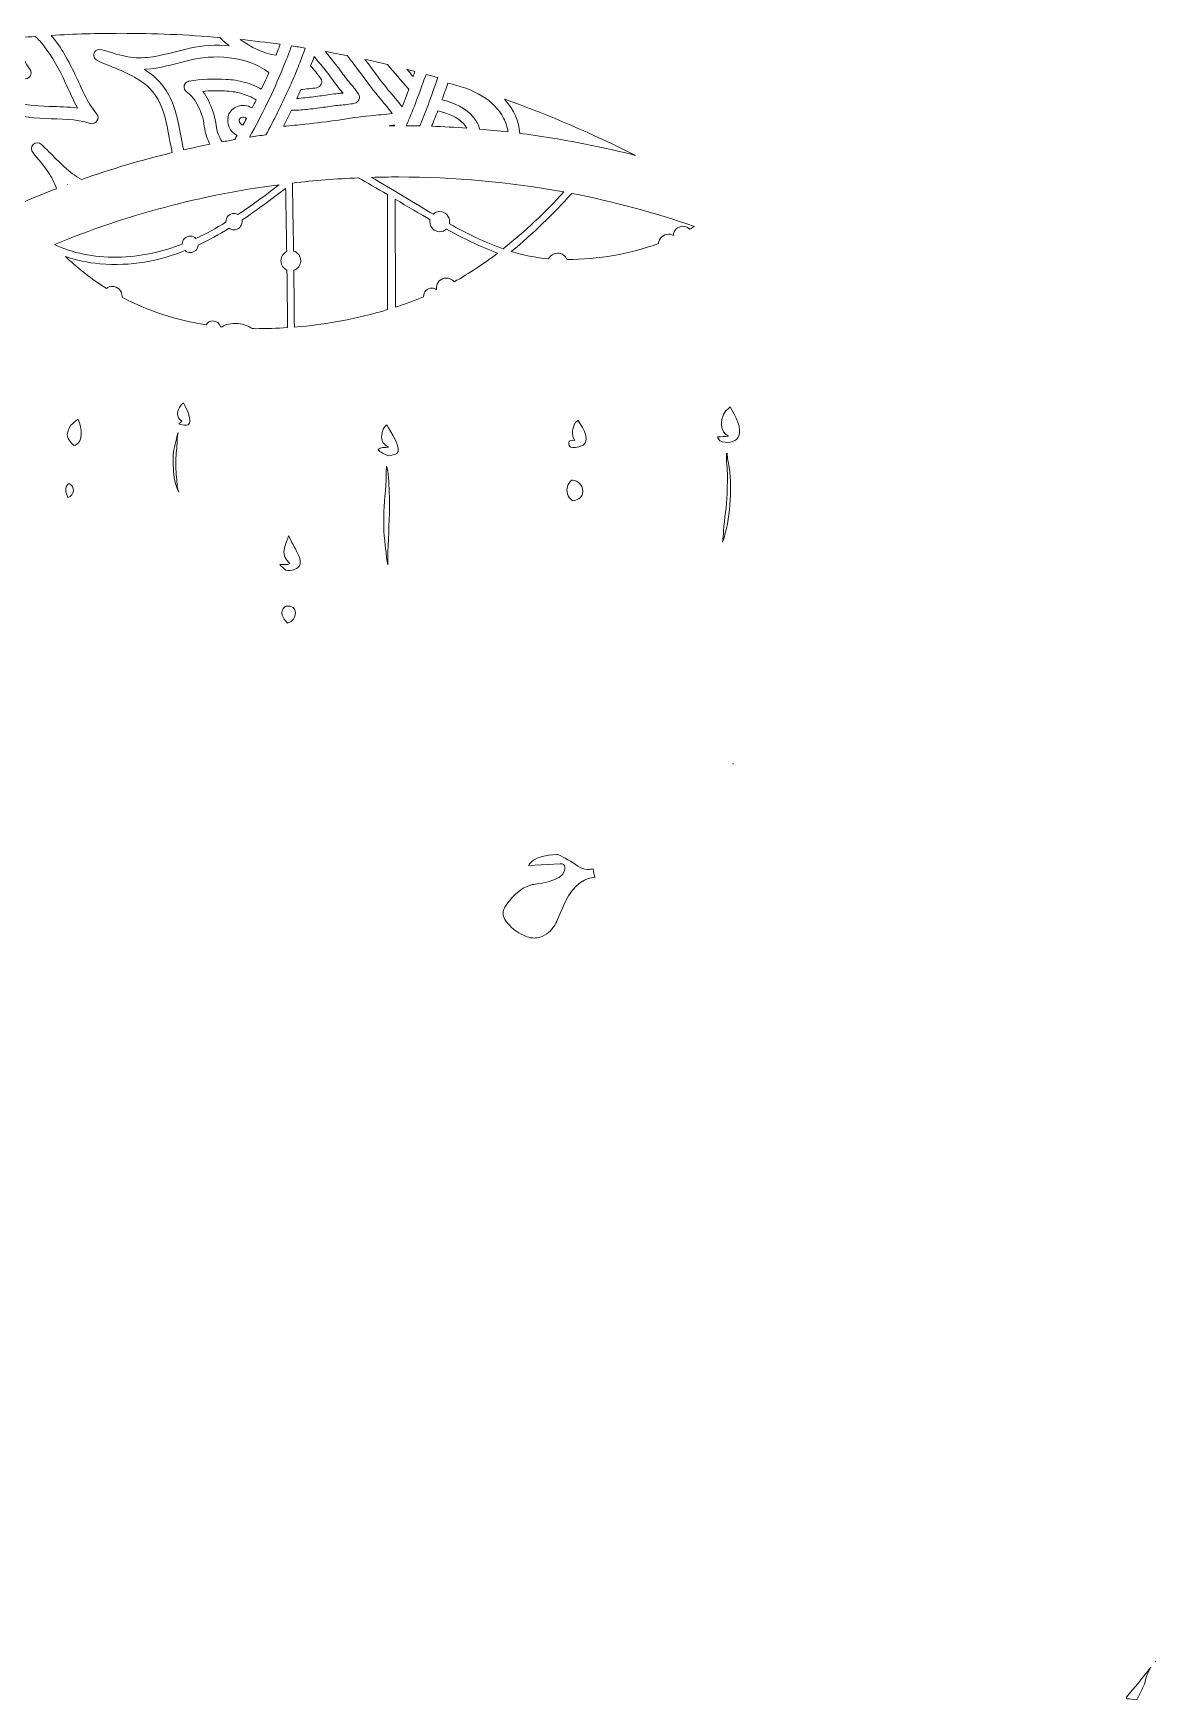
# Model space of a CAD drawing. Extents: x 80 to 917, y -989 to -11.
# Drawn here: x 517 to 877, y -562 to -27 of the extents above; entities that cross this region are included whole.
import ezdxf

# ---------------------------------------------------------------- set-up
doc = ezdxf.new("R2010")
doc.units = 0
doc.header["$MEASUREMENT"] = 0
doc.layers.add('Layer 1', color=7, linetype='Continuous', lineweight=0)

# ---------------------------------------------------------------- blocks, each defined once
blk = doc.blocks.new('Block_0')
at = {"layer": 'Layer 1'}
for points, knots in [([(492.08, -31.25), (492.08, -31.26), (492.08, -31.26), (492.08, -31.27), (492.6, -31.18), (493.12, -31.11), (493.64, -31.04), (494.51, -32.16), (495.32, -33.32), (496.23, -34.41), (497.68, -36.17), (499.6, -37.52), (501.59, -38.6), (503.49, -39.62), (505.58, -40.34), (507.68, -40.81), (509.86, -41.31), (512.08, -41.41), (514.24, -42), (515.05, -42.21), (515.92, -41.87), (516.38, -41.18), (516.84, -40.51), (516.82, -39.57), (516.32, -38.91), (514.95, -37.12), (513.99, -35.11), (512.71, -33.29), (511.65, -31.81), (510.45, -30.42), (509.1, -29.2), (512.09, -28.91), (515.08, -28.65), (518.08, -28.43), (519.04, -29.37), (519.95, -30.36), (520.79, -31.43), (523.61, -35.02), (525.8, -39.03), (527.7, -43.19), (528.96, -45.96), (530.13, -48.74), (531.63, -51.35), (531.62, -51.35), (531.6, -51.34), (531.58, -51.34), (531.59, -51.36), (531.6, -51.38), (531.6, -51.39), (528.62, -51), (525.6, -50.98), (522.56, -50.87), (518, -50.72), (513.46, -50.22), (509.05, -48.99), (501.03, -46.75), (494.34, -41.22), (489.99, -34.13), (490.7, -33.19), (491.38, -32.23), (492.08, -31.27), (491.23, -31.38), (490.39, -31.51), (489.55, -31.63), (490.39, -31.5), (491.24, -31.38), (492.08, -31.25)], [0, 0, 0, 0, 1, 1, 1, 2, 2, 2, 3, 3, 3, 4, 4, 4, 5, 5, 5, 6, 6, 6, 7, 7, 7, 8, 8, 8, 9, 9, 9, 10, 10, 10, 11, 11, 11, 12, 12, 12, 13, 13, 13, 14, 14, 14, 15, 15, 15, 16, 16, 16, 17, 17, 17, 18, 18, 18, 19, 19, 19, 20, 20, 20, 21, 21, 21, 22, 22, 22, 22]), ([(545.45, -27.44), (556.13, -27.44), (566.74, -27.89), (577.26, -28.79), (578.2, -29.73), (579.2, -30.63), (580.26, -31.48), (580.26, -31.48), (580.24, -31.48), (580.24, -31.48), (580.24, -31.48), (580.25, -31.48), (580.25, -31.48), (576.02, -31.02), (571.85, -31.26), (567.66, -32.2), (563.15, -33.21), (558.7, -34.69), (554.08, -35.15), (551.65, -35.39), (549.24, -35.3), (546.85, -34.79), (544.34, -34.26), (541.92, -33.39), (539.46, -32.71), (538.46, -32.44), (537.42, -32.7), (536.99, -33.73), (536.59, -34.71), (537.08, -35.76), (538.01, -36.19), (539.03, -36.65), (540.05, -37.1), (541.09, -37.53), (545.8, -39.48), (550.88, -41.3), (554.61, -44.92), (557.66, -47.86), (559.17, -52.01), (560.08, -56.06), (560.8, -59.25), (561.27, -62.49), (561.97, -65.68), (552.16, -68.06), (542.47, -70.94), (532.9, -74.32), (528.88, -72.12), (525.66, -68.61), (522.46, -65.41), (521.66, -64.63), (520.86, -63.85), (520.04, -63.08), (519.3, -62.38), (518.13, -62.33), (517.38, -63.08), (516.59, -63.87), (516.75, -64.93), (517.38, -65.74), (518.95, -67.77), (520.68, -69.67), (522.13, -71.78), (523.31, -73.49), (524.2, -75.33), (524.88, -77.27), (521.36, -78.62), (517.85, -80.04), (514.37, -81.54), (513.91, -81.73), (513.44, -81.93), (512.98, -82.13), (511.59, -78.16), (510.81, -74.04), (510.05, -69.89), (509.23, -65.45), (508.04, -61.12), (506.51, -56.87), (505.82, -54.95), (505.02, -53.13), (504.08, -51.39), (505.08, -51.82), (506.09, -52.19), (507.13, -52.52), (511.69, -53.96), (516.53, -54.51), (521.29, -54.76), (526.18, -55.01), (530.97, -54.76), (535.68, -56.32), (536.66, -56.64), (537.41, -56.19), (537.79, -55.49), (538.29, -54.87), (538.42, -54), (537.75, -53.22), (534.51, -49.48), (532.9, -44.95), (530.8, -40.53), (528.75, -36.23), (526.4, -31.97), (523.32, -28.3), (523.26, -28.24), (523.2, -28.17), (523.13, -28.1), (530.53, -27.66), (537.97, -27.44), (545.45, -27.44)], [0, 0, 0, 0, 1, 1, 1, 2, 2, 2, 3, 3, 3, 4, 4, 4, 5, 5, 5, 6, 6, 6, 7, 7, 7, 8, 8, 8, 9, 9, 9, 10, 10, 10, 11, 11, 11, 12, 12, 12, 13, 13, 13, 14, 14, 14, 15, 15, 15, 16, 16, 16, 17, 17, 17, 18, 18, 18, 19, 19, 19, 20, 20, 20, 21, 21, 21, 22, 22, 22, 23, 23, 23, 24, 24, 24, 25, 25, 25, 26, 26, 26, 27, 27, 27, 28, 28, 28, 29, 29, 29, 30, 30, 30, 31, 31, 31, 32, 32, 32, 33, 33, 33, 34, 34, 34, 35, 35, 35, 35]), ([(596.59, -30.95), (596.47, -31.3), (596.35, -31.64), (596.23, -31.98), (595.92, -32.8), (595.6, -33.61), (595.29, -34.43), (591.04, -33.95), (587.16, -31.91), (583.73, -29.4), (588.04, -29.84), (592.33, -30.36), (596.59, -30.95)], [0, 0, 0, 0, 1, 1, 1, 2, 2, 2, 3, 3, 3, 4, 4, 4, 4]), ([(600.27, -31.48), (601.73, -31.7), (603.18, -31.92), (604.64, -32.16), (604.32, -33.06), (603.99, -33.95), (603.66, -34.86), (602.97, -36.67), (602.26, -38.49), (601.52, -40.29), (600.77, -42.09), (600, -43.87), (599.19, -45.65), (596.97, -50.5), (594.57, -55.27), (592.03, -59.96), (590.27, -60.21), (588.52, -60.47), (586.78, -60.74), (590.81, -53.53), (594.35, -46.15), (597.45, -38.6), (598.43, -36.25), (599.36, -33.87), (600.27, -31.48)], [0, 0, 0, 0, 1, 1, 1, 2, 2, 2, 3, 3, 3, 4, 4, 4, 5, 5, 5, 6, 6, 6, 7, 7, 7, 8, 8, 8, 8]), ([(592.97, -40.03), (592.62, -40.83), (592.26, -41.63), (591.9, -42.42), (591.45, -43.41), (590.99, -44.39), (590.52, -45.38), (588.98, -44.33), (587.01, -43.65), (585.27, -43.16), (583.29, -42.59), (581.3, -42.29), (579.25, -42.2), (575.23, -42.03), (571.35, -42.14), (567.39, -42.8), (567.29, -42.81), (567.2, -42.83), (567.11, -42.86), (566.75, -42.96), (566.42, -43.17), (566.16, -43.5), (565.61, -44.21), (565.63, -45.4), (566.32, -46.02), (566.47, -46.19), (566.66, -46.33), (566.88, -46.42), (568.75, -47.8), (569.89, -49.76), (570.78, -51.9), (571.25, -53.02), (571.77, -54.22), (572, -55.42), (572.23, -56.6), (572.28, -57.82), (572.56, -58.98), (572.89, -60.37), (573.42, -61.72), (574.08, -63.01), (571.25, -63.57), (568.43, -64.17), (565.62, -64.82), (565.53, -64.4), (565.45, -63.98), (565.36, -63.57), (564.5, -59.22), (563.93, -54.76), (562.41, -50.58), (560.75, -46.01), (557.89, -42.13), (553.77, -39.48), (553.52, -39.32), (553.27, -39.16), (553.01, -38.99), (553.16, -38.99), (553.3, -38.99), (553.44, -38.98), (557.99, -38.66), (562.35, -37.31), (566.76, -36.26), (571.27, -35.18), (575.66, -34.66), (580.28, -35.27), (584.8, -35.86), (589.37, -37.15), (592.97, -40.03)], [0, 0, 0, 0, 1, 1, 1, 2, 2, 2, 3, 3, 3, 4, 4, 4, 5, 5, 5, 6, 6, 6, 7, 7, 7, 8, 8, 8, 9, 9, 9, 10, 10, 10, 11, 11, 11, 12, 12, 12, 13, 13, 13, 14, 14, 14, 15, 15, 15, 16, 16, 16, 17, 17, 17, 18, 18, 18, 19, 19, 19, 20, 20, 20, 21, 21, 21, 22, 22, 22, 22]), ([(618.1, -34.59), (619.37, -36.21), (620.62, -37.85), (621.86, -39.5), (623.9, -42.24), (625.86, -45.02), (628.05, -47.64), (629.57, -49.45), (631.14, -51.24), (632.55, -53.14), (632.55, -53.14), (632.55, -53.14), (632.55, -53.14), (632.55, -53.14), (632.55, -53.14), (632.55, -53.14), (630.21, -53.49), (627.84, -53.64), (625.48, -53.85), (622.08, -54.14), (618.73, -54.74), (615.34, -55.23), (611.76, -55.74), (608.16, -56.2), (604.56, -56.55), (602.32, -56.76), (599.98, -57.15), (597.68, -57.2), (598.54, -55.5), (599.38, -53.8), (600.19, -52.09), (601.82, -52.23), (603.49, -51.97), (605.12, -51.82), (606.92, -51.64), (608.72, -51.43), (610.51, -51.16), (612.19, -50.92), (613.87, -50.62), (615.57, -50.48), (617.19, -50.34), (618.81, -50.23), (620.41, -49.87), (621.13, -49.7), (621.63, -49.27), (621.86, -48.71), (622.09, -48.17), (622.04, -47.49), (621.65, -46.86), (620.78, -45.48), (619.71, -44.26), (618.66, -43.02), (617.56, -41.71), (616.58, -40.32), (615.57, -38.95), (614.48, -37.5), (613.36, -36.08), (612.22, -34.69), (611.84, -34.22), (611.45, -33.74), (611.07, -33.26), (613.42, -33.69), (615.76, -34.13), (618.1, -34.59)], [0, 0, 0, 0, 1, 1, 1, 2, 2, 2, 3, 3, 3, 4, 4, 4, 5, 5, 5, 6, 6, 6, 7, 7, 7, 8, 8, 8, 9, 9, 9, 10, 10, 10, 11, 11, 11, 12, 12, 12, 13, 13, 13, 14, 14, 14, 15, 15, 15, 16, 16, 16, 17, 17, 17, 18, 18, 18, 19, 19, 19, 20, 20, 20, 21, 21, 21, 21]), ([(609.56, -41.86), (609.08, -41.15), (608.5, -40.51), (607.99, -39.82), (607.48, -39.13), (606.95, -38.45), (606.35, -37.84), (606.74, -36.85), (607.13, -35.86), (607.51, -34.86), (608.11, -35.53), (608.65, -36.28), (609.23, -36.96), (610.37, -38.35), (611.48, -39.78), (612.57, -41.23), (613.59, -42.59), (614.56, -43.98), (615.66, -45.29), (616.03, -45.73), (616.39, -46.16), (616.75, -46.6), (616.19, -46.65), (615.63, -46.7), (615.06, -46.75), (613.36, -46.9), (611.68, -47.19), (609.99, -47.44), (608.2, -47.69), (606.41, -47.92), (604.61, -48.08), (603.72, -48.17), (602.82, -48.31), (601.91, -48.36), (602.35, -47.39), (602.78, -46.41), (603.2, -45.44), (604.05, -45.43), (604.92, -45.32), (605.76, -45.2), (606.61, -45.07), (607.48, -45.03), (608.32, -44.87), (609.03, -44.72), (609.54, -44.28), (609.78, -43.71), (610.01, -43.14), (609.97, -42.46), (609.56, -41.86)], [0, 0, 0, 0, 1, 1, 1, 2, 2, 2, 3, 3, 3, 4, 4, 4, 5, 5, 5, 6, 6, 6, 7, 7, 7, 8, 8, 8, 9, 9, 9, 10, 10, 10, 11, 11, 11, 12, 12, 12, 13, 13, 13, 14, 14, 14, 15, 15, 15, 16, 16, 16, 16]), ([(630.97, -37.41), (633.18, -40.01), (635.38, -42.6), (637.61, -45.18), (637.67, -45.25), (637.74, -45.32), (637.81, -45.38), (637.52, -46.17), (637.24, -46.95), (636.95, -47.74), (636.53, -48.84), (636.11, -49.94), (635.68, -51.04), (634.29, -49.17), (632.77, -47.4), (631.26, -45.62), (628.99, -42.92), (626.97, -40.05), (624.86, -37.22), (624.49, -36.74), (624.12, -36.26), (623.75, -35.78), (626.16, -36.3), (628.57, -36.84), (630.97, -37.41)], [0, 0, 0, 0, 1, 1, 1, 2, 2, 2, 3, 3, 3, 4, 4, 4, 5, 5, 5, 6, 6, 6, 7, 7, 7, 8, 8, 8, 8]), ([(647.1, -41.65), (646.12, -44.61), (645.08, -47.54), (644, -50.46), (643.19, -52.6), (642.35, -54.73), (641.48, -56.84), (641.44, -56.94), (641.39, -57.04), (641.36, -57.14), (639.91, -57.11), (638.46, -57.08), (637.01, -57.08), (637.26, -56.48), (637.52, -55.89), (637.76, -55.3), (639.78, -50.47), (641.64, -45.57), (643.35, -40.6), (644.6, -40.95), (645.86, -41.29), (647.1, -41.65)], [0, 0, 0, 0, 1, 1, 1, 2, 2, 2, 3, 3, 3, 4, 4, 4, 5, 5, 5, 6, 6, 6, 7, 7, 7, 7]), ([(639.8, -39.64), (639.61, -40.19), (639.44, -40.75), (639.25, -41.31), (638.58, -40.54), (637.91, -39.76), (637.24, -38.98), (638.1, -39.2), (638.96, -39.42), (639.8, -39.64)], [0, 0, 0, 0, 1, 1, 1, 2, 2, 2, 3, 3, 3, 3]), ([(582.87, -50.87), (581.6, -51.33), (580.35, -52.38), (579.97, -53.73), (579.23, -56.32), (580.37, -59.06), (582.79, -60.19), (582.54, -60.63), (582.28, -61.08), (582.02, -61.52), (580.66, -61.75), (579.3, -62), (577.95, -62.25), (577.83, -62.05), (577.71, -61.83), (577.6, -61.62), (577.19, -60.83), (576.82, -60.02), (576.51, -59.18), (576.15, -58.2), (576.07, -57.14), (575.93, -56.1), (575.59, -53.63), (574.7, -51.18), (573.57, -48.95), (573.06, -47.93), (572.47, -46.95), (571.8, -46.04), (574.11, -45.84), (576.42, -45.81), (578.79, -45.93), (580.57, -46.02), (582.44, -46.16), (584.15, -46.73), (585.7, -47.24), (587.54, -47.75), (588.82, -48.81), (588.82, -48.81), (588.84, -48.82), (588.84, -48.83), (588.42, -49.67), (587.99, -50.52), (587.56, -51.36), (586.15, -50.5), (584.47, -50.26), (582.87, -50.87)], [0, 0, 0, 0, 1, 1, 1, 2, 2, 2, 3, 3, 3, 4, 4, 4, 5, 5, 5, 6, 6, 6, 7, 7, 7, 8, 8, 8, 9, 9, 9, 10, 10, 10, 11, 11, 11, 12, 12, 12, 13, 13, 13, 14, 14, 14, 15, 15, 15, 15]), ([(650.34, -43.47), (654.2, -44.26), (658.12, -45.58), (661.36, -47.57), (664.29, -49.37), (666.8, -51.77), (668.24, -54.6), (668.98, -56.07), (669.43, -57.55), (669.63, -59.07), (666.61, -58.72), (663.58, -58.42), (660.55, -58.16), (660.2, -56.86), (659.58, -55.61), (658.7, -54.49), (656.2, -51.35), (652.29, -49.69), (648.46, -48.74), (649.11, -46.99), (649.74, -45.24), (650.34, -43.47)], [0, 0, 0, 0, 1, 1, 1, 2, 2, 2, 3, 3, 3, 4, 4, 4, 5, 5, 5, 6, 6, 6, 7, 7, 7, 7]), ([(655.43, -56.45), (655.84, -56.91), (656.17, -57.37), (656.43, -57.84), (652.67, -57.57), (648.9, -57.37), (645.12, -57.25), (645.81, -55.6), (646.47, -53.94), (647.12, -52.27), (650.16, -52.96), (653.46, -54.28), (655.43, -56.45)], [0, 0, 0, 0, 1, 1, 1, 2, 2, 2, 3, 3, 3, 4, 4, 4, 4]), ([(710.52, -66.58), (709.31, -66.28), (708.09, -65.97), (706.87, -65.68), (695.88, -63.01), (684.71, -60.96), (673.43, -59.53), (673.1, -55.66), (671.53, -51.94), (668.87, -48.96), (668.75, -48.81), (668.62, -48.68), (668.49, -48.54), (682.84, -53.65), (696.87, -59.67), (710.52, -66.58)], [0, 0, 0, 0, 1, 1, 1, 2, 2, 2, 3, 3, 3, 4, 4, 4, 5, 5, 5, 5]), ([(583.5, -55.75), (583.5, -55.72), (583.49, -55.69), (583.48, -55.64), (583.43, -55.26), (583.41, -55.41), (583.47, -55.17), (583.48, -55.17), (583.52, -55.02), (583.55, -54.92), (583.6, -54.85), (583.68, -54.72), (583.71, -54.66), (583.73, -54.66), (584.01, -54.45), (584.1, -54.42), (584.76, -54.17), (585.25, -54.3), (585.8, -54.72), (585.42, -55.44), (585.03, -56.16), (584.63, -56.88), (584.17, -56.71), (583.91, -56.54), (583.63, -56.08), (583.66, -56.11), (583.54, -55.82), (583.5, -55.75)], [0, 0, 0, 0, 1, 1, 1, 2, 2, 2, 3, 3, 3, 4, 4, 4, 5, 5, 5, 6, 6, 6, 7, 7, 7, 8, 8, 8, 9, 9, 9, 9]), ([(631.53, -57.08), (632.11, -57.01), (632.7, -56.93), (633.27, -56.84), (633.24, -56.91), (633.21, -56.99), (633.17, -57.06), (632.62, -57.07), (632.07, -57.07), (631.53, -57.08)], [0, 0, 0, 0, 1, 1, 1, 2, 2, 2, 3, 3, 3, 3]), ([(631.01, -116.04), (621.31, -119.01), (611.24, -120.84), (601.14, -121.64), (601.09, -115.57), (601.04, -109.49), (600.97, -103.42), (602.25, -103), (603.18, -101.79), (603.18, -100.35), (603.18, -98.87), (602.21, -97.64), (600.88, -97.25), (600.77, -90), (600.64, -82.74), (600.5, -75.49), (600.5, -75.49), (600.51, -75.49), (600.51, -75.48), (600.53, -75.47), (600.53, -75.46), (600.55, -75.45), (607.51, -74.64), (614.53, -74.08), (621.6, -73.78), (624.38, -75.28), (627.67, -77.18), (631.01, -79.15), (631.01, -79.15), (631.01, -116.04), (631.01, -116.04)], [0, 0, 0, 0, 1, 1, 1, 2, 2, 2, 3, 3, 3, 4, 4, 4, 5, 5, 5, 6, 6, 6, 7, 7, 7, 8, 8, 8, 9, 9, 9, 10, 10, 10, 10]), ([(668.12, -96.52), (662.13, -94.45), (656.43, -91.63), (650.86, -88.49), (650.9, -88.27), (650.92, -88.05), (650.92, -87.83), (650.92, -86.04), (649.5, -84.6), (647.75, -84.6), (646.92, -84.6), (646.18, -84.91), (645.62, -85.44), (640.61, -82.47), (631.51, -76.83), (625.87, -73.62), (628.73, -73.54), (631.6, -73.49), (634.48, -73.49), (652.49, -73.49), (670.2, -75.11), (687.53, -78.31), (681.48, -84.85), (675.06, -91.04), (668.12, -96.52)], [0, 0, 0, 0, 1, 1, 1, 2, 2, 2, 3, 3, 3, 4, 4, 4, 5, 5, 5, 6, 6, 6, 7, 7, 7, 8, 8, 8, 8]), ([(596.28, -75.97), (591.88, -79.34), (587.52, -82.6), (583.06, -85.56), (582.68, -85.34), (582.25, -85.19), (581.78, -85.19), (580.35, -85.19), (579.2, -86.37), (579.2, -87.83), (579.2, -87.89), (579.21, -87.95), (579.22, -88.02), (576.08, -89.94), (572.89, -91.7), (569.59, -93.21), (569.12, -92.74), (568.48, -92.45), (567.77, -92.45), (566.35, -92.45), (565.2, -93.61), (565.18, -95.06), (558.76, -97.52), (551.88, -99.07), (544.25, -99.23), (536.59, -99.4), (530.05, -97.84), (524.18, -95.14), (547.13, -85.69), (571.33, -79.24), (596.28, -75.97)], [0, 0, 0, 0, 1, 1, 1, 2, 2, 2, 3, 3, 3, 4, 4, 4, 5, 5, 5, 6, 6, 6, 7, 7, 7, 8, 8, 8, 9, 9, 9, 10, 10, 10, 10]), ([(588.71, -122.14), (588.34, -122.13), (587.98, -122.12), (587.61, -122.12), (586.66, -121.33), (585.04, -120.71), (583.15, -120.52), (580.91, -120.3), (578.95, -120.75), (577.95, -121.56), (577.78, -121.55), (577.64, -121.53), (577.47, -121.51), (577.15, -120.44), (576.18, -119.65), (575.02, -119.65), (574.09, -119.65), (573.29, -120.16), (572.83, -120.9), (563.42, -119.41), (554.33, -116.53), (545.88, -112.08), (545.89, -111.97), (545.91, -111.87), (545.91, -111.77), (545.91, -110.01), (544.51, -108.58), (542.78, -108.58), (542.08, -108.58), (541.44, -108.83), (540.92, -109.23), (540.48, -108.96), (540.05, -108.7), (539.61, -108.42), (537.43, -107.01), (535.35, -105.47), (533.32, -103.85), (533.26, -103.79), (533.19, -103.74), (533.12, -103.69), (531.28, -102.22), (529.51, -100.66), (527.78, -99.04), (531.19, -100.18), (534.84, -100.99), (538.82, -101.33), (548.8, -102.2), (557.77, -100.44), (566.15, -97.12), (566.59, -97.48), (567.15, -97.72), (567.77, -97.72), (569.12, -97.72), (570.21, -96.66), (570.32, -95.32), (573.71, -93.74), (577.01, -91.93), (580.24, -89.94), (580.67, -90.26), (581.19, -90.46), (581.78, -90.46), (583.21, -90.46), (584.36, -89.29), (584.36, -87.83), (584.36, -87.66), (584.35, -87.49), (584.32, -87.32), (589.07, -84.15), (593.71, -80.7), (598.34, -77.15), (598.47, -83.91), (598.58, -90.66), (598.68, -97.41), (597.59, -97.93), (596.84, -99.05), (596.84, -100.35), (596.84, -101.69), (597.63, -102.84), (598.77, -103.34), (598.85, -109.48), (598.9, -115.63), (598.94, -121.78), (595.52, -122), (592.11, -122.14), (588.71, -122.14)], [0, 0, 0, 0, 1, 1, 1, 2, 2, 2, 3, 3, 3, 4, 4, 4, 5, 5, 5, 6, 6, 6, 7, 7, 7, 8, 8, 8, 9, 9, 9, 10, 10, 10, 11, 11, 11, 12, 12, 12, 13, 13, 13, 14, 14, 14, 15, 15, 15, 16, 16, 16, 17, 17, 17, 18, 18, 18, 19, 19, 19, 20, 20, 20, 21, 21, 21, 22, 22, 22, 23, 23, 23, 24, 24, 24, 25, 25, 25, 26, 26, 26, 27, 27, 27, 28, 28, 28, 28]), ([(528.38, -75.86), (528.4, -75.89), (528.43, -75.9), (528.46, -75.92), (528.44, -75.93), (528.42, -75.94), (528.4, -75.94), (528.39, -75.92), (528.39, -75.89), (528.38, -75.86)], [0, 0, 0, 0, 1, 1, 1, 2, 2, 2, 3, 3, 3, 3]), ([(727.94, -90.25), (727.37, -89.67), (726.58, -89.32), (725.71, -89.32), (724.06, -89.32), (722.72, -90.59), (722.56, -92.23), (722.12, -91.99), (721.62, -91.85), (721.09, -91.85), (719.43, -91.85), (718.09, -93.15), (717.94, -94.81), (708.61, -98.25), (698.56, -99.93), (688.5, -100), (688.05, -98.77), (686.9, -97.89), (685.53, -97.89), (684.26, -97.89), (683.16, -98.66), (682.66, -99.76), (678.51, -99.37), (674.53, -98.56), (670.69, -97.38), (677.66, -91.71), (684.08, -85.36), (690.08, -78.78), (703.44, -81.37), (716.56, -84.91), (729.43, -89.39), (728.93, -89.68), (728.44, -89.97), (727.94, -90.25)], [0, 0, 0, 0, 1, 1, 1, 2, 2, 2, 3, 3, 3, 4, 4, 4, 5, 5, 5, 6, 6, 6, 7, 7, 7, 8, 8, 8, 9, 9, 9, 10, 10, 10, 11, 11, 11, 11]), ([(652.33, -107.15), (651.74, -106.39), (650.85, -105.9), (649.83, -105.9), (648.08, -105.9), (646.66, -107.34), (646.66, -109.14), (646.66, -109.32), (646.68, -109.49), (646.71, -109.67), (646.28, -109.34), (645.75, -109.14), (645.16, -109.14), (643.74, -109.14), (642.58, -110.31), (642.58, -111.77), (642.58, -111.81), (642.59, -111.86), (642.59, -111.89), (642.39, -111.98), (642.19, -112.07), (641.99, -112.16), (639.22, -113.31), (636.39, -114.32), (633.53, -115.25), (633.53, -115.25), (633.42, -80.56), (633.42, -80.56), (637.57, -83.02), (641.62, -85.46), (644.64, -87.21), (644.59, -87.41), (644.57, -87.62), (644.57, -87.83), (644.57, -89.62), (645.99, -91.07), (647.75, -91.07), (648.58, -91.07), (649.33, -90.73), (649.89, -90.2), (655.23, -93.14), (660.63, -95.83), (666.31, -97.91), (661.87, -101.31), (657.22, -104.42), (652.33, -107.15)], [0, 0, 0, 0, 1, 1, 1, 2, 2, 2, 3, 3, 3, 4, 4, 4, 5, 5, 5, 6, 6, 6, 7, 7, 7, 8, 8, 8, 9, 9, 9, 10, 10, 10, 11, 11, 11, 12, 12, 12, 13, 13, 13, 14, 14, 14, 15, 15, 15, 15]), ([(567.09, -152.92), (566.42, -153.38), (565.27, -153), (564.57, -152.82), (564.39, -152.77), (564.22, -152.71), (564.05, -152.65), (564.43, -152.34), (564.82, -151.98), (565.09, -151.79), (562.88, -150.48), (563.67, -148.44), (564.69, -146.73), (564.96, -146.49), (565.24, -146.25), (565.51, -146.05), (565.55, -146.04), (565.58, -146.03), (565.61, -146.02), (565.61, -146.02), (565.53, -146.03), (565.53, -146.03), (565.56, -146.02), (565.6, -145.98), (565.63, -145.96), (566.63, -147.9), (568.63, -151.85), (567.09, -152.92)], [0, 0, 0, 0, 1, 1, 1, 2, 2, 2, 3, 3, 3, 4, 4, 4, 5, 5, 5, 6, 6, 6, 7, 7, 7, 8, 8, 8, 9, 9, 9, 9]), ([(743.44, -156.91), (742.44, -158.75), (739.67, -158.98), (737.58, -158.11), (737.24, -157.7), (736.94, -157.25), (736.84, -156.8), (738.03, -156.72), (739.23, -156.84), (740.38, -156.61), (737.33, -155.31), (737.61, -151.28), (739.33, -148.62), (739.85, -148.14), (740.37, -147.68), (740.88, -147.23), (742.47, -150.11), (744.93, -154.19), (743.44, -156.91)], [0, 0, 0, 0, 1, 1, 1, 2, 2, 2, 3, 3, 3, 4, 4, 4, 5, 5, 5, 6, 6, 6, 6]), ([(530.94, -159.44), (530.78, -159.49), (530.61, -159.54), (530.44, -159.57), (529.44, -158.72), (528.32, -157.32), (528.31, -156.16), (528.3, -155.73), (528.78, -154.35), (529.43, -153.12), (530.13, -152.44), (530.88, -151.83), (531.61, -151.27), (531.63, -151.26), (531.64, -151.24), (531.66, -151.22), (531.67, -151.22), (531.69, -151.22), (531.71, -151.21), (531.74, -151.22), (531.77, -151.22), (531.81, -151.22), (532.91, -153.99), (533.65, -158.38), (530.94, -159.44)], [0, 0, 0, 0, 1, 1, 1, 2, 2, 2, 3, 3, 3, 4, 4, 4, 5, 5, 5, 6, 6, 6, 7, 7, 7, 8, 8, 8, 8]), ([(633.99, -162.16), (633.45, -162.55), (632.39, -162.81), (631.25, -162.87), (630.02, -162.41), (628.54, -161.76), (628.01, -160.91), (628.78, -160.13), (630.26, -160.25), (631.31, -160.18), (629.99, -159.29), (629.07, -158.67), (629.12, -156.86), (629.15, -155.85), (629.34, -154.99), (629.68, -154.19), (630.04, -153.75), (630.39, -153.34), (630.74, -152.96), (632.09, -155.21), (635.76, -160.86), (633.99, -162.16)], [0, 0, 0, 0, 1, 1, 1, 2, 2, 2, 3, 3, 3, 4, 4, 4, 5, 5, 5, 6, 6, 6, 7, 7, 7, 7]), ([(692.39, -160.05), (691.61, -160.25), (690.66, -160.3), (689.75, -160.18), (689.39, -159.81), (689.09, -159.39), (689.09, -158.88), (689.09, -157.59), (689.98, -158.01), (691.05, -157.94), (690.34, -157.06), (690.23, -156.11), (690.33, -154.99), (690.38, -154.31), (690.72, -153.12), (691.25, -152.23), (691.53, -151.98), (691.81, -151.74), (692.07, -151.49), (694.04, -154.3), (696.7, -158.96), (692.39, -160.05)], [0, 0, 0, 0, 1, 1, 1, 2, 2, 2, 3, 3, 3, 4, 4, 4, 5, 5, 5, 6, 6, 6, 7, 7, 7, 7]), ([(562.35, -166.96), (562.2, -165.01), (562.19, -162.96), (562.52, -161.03), (562.73, -159.82), (563.09, -158.61), (563.37, -157.42), (563.51, -156.84), (563.56, -155.92), (563.93, -155.47), (563.93, -155.47), (563.77, -155.87), (563.77, -155.87), (563.48, -156.79), (563.63, -157.96), (563.55, -158.93), (563.36, -160.97), (563.14, -163.02), (563.14, -165.07), (563.14, -166.44), (563.13, -167.79), (563.29, -169.15), (563.5, -170.89), (563.4, -172.96), (564.09, -174.59), (562.81, -172.29), (562.55, -169.55), (562.35, -166.96)], [0, 0, 0, 0, 1, 1, 1, 2, 2, 2, 3, 3, 3, 4, 4, 4, 5, 5, 5, 6, 6, 6, 7, 7, 7, 8, 8, 8, 9, 9, 9, 9]), ([(738.45, -190.64), (738.44, -189.4), (738.72, -188.21), (738.78, -186.95), (738.95, -182.99), (739.84, -179.07), (739.89, -175.09), (739.92, -173.2), (739.99, -171.32), (739.99, -169.43), (739.98, -167.03), (739.56, -164.58), (739.66, -162.19), (739.66, -162.19), (739.88, -162.09), (739.88, -162.09), (739.9, -163.54), (740.38, -165.07), (740.55, -166.52), (741.53, -174.71), (740.97, -182.72), (738.45, -190.64)], [0, 0, 0, 0, 1, 1, 1, 2, 2, 2, 3, 3, 3, 4, 4, 4, 5, 5, 5, 6, 6, 6, 7, 7, 7, 7]), ([(631.59, -181.31), (631.58, -186.82), (630.9, -192.4), (631.15, -197.89), (630.67, -196.49), (630.69, -194.72), (630.49, -193.22), (629.91, -189.12), (629.65, -185.04), (629.84, -180.91), (630.04, -176.37), (630.69, -171.81), (630.59, -167.25), (630.59, -167.25), (630.7, -167.36), (630.7, -167.36), (630.7, -167.36), (630.7, -166.25), (630.7, -166.25), (631.21, -167.69), (631.25, -169.34), (631.38, -170.86), (631.69, -174.31), (631.59, -177.82), (631.59, -181.31)], [0, 0, 0, 0, 1, 1, 1, 2, 2, 2, 3, 3, 3, 4, 4, 4, 5, 5, 5, 6, 6, 6, 7, 7, 7, 8, 8, 8, 8]), ([(693.56, -174.95), (693.22, -176.55), (691.78, -177.25), (690.29, -177.31), (689.54, -176.75), (688.93, -175.96), (688.69, -175.11), (688.2, -173.38), (688.8, -172.04), (689.75, -170.89), (689.96, -170.79), (690.17, -170.72), (690.38, -170.67), (692.38, -170.79), (693.98, -172.96), (693.56, -174.95)], [0, 0, 0, 0, 1, 1, 1, 2, 2, 2, 3, 3, 3, 4, 4, 4, 5, 5, 5, 5]), ([(528.53, -176.23), (527.81, -174.84), (527.3, -172.7), (528.92, -171.79), (530.74, -172.68), (530.84, -175.65), (528.53, -176.23)], [0, 0, 0, 0, 1, 1, 1, 2, 2, 2, 2]), ([(602.19, -194.16), (603.36, -196.4), (603.72, -198.59), (600.87, -199.43), (600.1, -199.65), (599.24, -199.68), (598.39, -199.58), (597.66, -199.09), (597.1, -198.48), (596.52, -197.75), (597.55, -197.69), (598.85, -197.93), (599.73, -197.48), (598.48, -196.19), (597.54, -194.97), (597.83, -193.06), (598.04, -191.67), (598.82, -190.24), (599.17, -188.84), (599.23, -188.76), (599.29, -188.67), (599.34, -188.59), (600.23, -190.48), (601.23, -192.3), (602.19, -194.16)], [0, 0, 0, 0, 1, 1, 1, 2, 2, 2, 3, 3, 3, 4, 4, 4, 5, 5, 5, 6, 6, 6, 7, 7, 7, 8, 8, 8, 8]), ([(598.99, -216.51), (597.32, -215.03), (596.31, -212.91), (598.12, -211.28), (598.27, -211.2), (598.41, -211.14), (598.56, -211.08), (598.56, -211.08), (598.57, -211.08), (598.57, -211.08), (602.41, -210.36), (602.32, -215.9), (598.99, -216.51)], [0, 0, 0, 0, 1, 1, 1, 2, 2, 2, 3, 3, 3, 4, 4, 4, 4]), ([(668.65, -307.66), (670.19, -305.26), (673.32, -301.29), (677.45, -300.37), (677.45, -300.37), (687.43, -299.49), (687.74, -295.83), (687.74, -295.83), (688.45, -293.48), (686.31, -293.71), (686.31, -293.71), (676.2, -294.27), (676.2, -294.27), (676.2, -294.27), (677.51, -291.01), (685.31, -290.69), (685.42, -290.68), (685.53, -290.7), (685.63, -290.74), (687.3, -291.58), (690.23, -293.1), (692.05, -294.45), (692.96, -295.14), (694.06, -295.52), (695.2, -295.52), (695.73, -295.52), (696.33, -295.46), (696.98, -295.29), (697.1, -296.3), (697.28, -297.31), (697.46, -298.09), (694.92, -298.16), (690.99, -299.54), (687.82, -306.24), (687.82, -306.24), (685.53, -311.62), (685.53, -311.62), (685.53, -311.62), (685.5, -311.69), (685.45, -311.82), (685.29, -312.19), (684.86, -313.12), (684.12, -314.13), (683.07, -315.53), (681.39, -317.1), (678.93, -317.44), (678.32, -317.52), (677.68, -317.55), (676.97, -317.46), (676.97, -317.46), (675.17, -317.08), (673.07, -315.83), (671.56, -314.93), (669.89, -313.56), (668.62, -311.55), (667.87, -310.35), (667.88, -308.84), (668.65, -307.66)], [0, 0, 0, 0, 1, 1, 1, 2, 2, 2, 3, 3, 3, 4, 4, 4, 5, 5, 5, 6, 6, 6, 7, 7, 7, 8, 8, 8, 9, 9, 9, 10, 10, 10, 11, 11, 11, 12, 12, 12, 13, 13, 13, 14, 14, 14, 15, 15, 15, 16, 16, 16, 17, 17, 17, 18, 18, 18, 19, 19, 19, 19]), ([(877.3, -549.36), (877.28, -549.39), (877.27, -549.42), (877.26, -549.44), (877.22, -549.48), (877.19, -549.51), (877.15, -549.55), (877.2, -549.48), (877.25, -549.42), (877.3, -549.36)], [0, 0, 0, 0, 1, 1, 1, 2, 2, 2, 3, 3, 3, 3]), ([(875.77, -551.33), (874.73, -552.97), (874.1, -554.82), (873.74, -556.73), (872.92, -558.41), (872.08, -560.07), (871.22, -561.73), (870.13, -561.62), (869.03, -561.52), (867.94, -561.42), (867.93, -561.27), (867.93, -561.13), (867.91, -560.97), (870.6, -557.8), (873.21, -554.59), (875.77, -551.33)], [0, 0, 0, 0, 1, 1, 1, 2, 2, 2, 3, 3, 3, 4, 4, 4, 5, 5, 5, 5])]:
    blk.add_open_spline(points, degree=3, knots=knots, dxfattribs=at)
at = {"layer": 'Layer 1', "color": 18, "lineweight": 0, "true_color": 0x000000}
blk.add_open_spline([(741.76, -261.74), (741.78, -261.64), (741.81, -261.53), (741.82, -261.42)], degree=3, dxfattribs=at)

msp = doc.modelspace()

# ---------------------------------------------------------------- block references
at = {"layer": 'Layer 1'}
msp.add_blockref('Block_0', (0, 0), dxfattribs=at)

doc.saveas('drawing.dxf')
